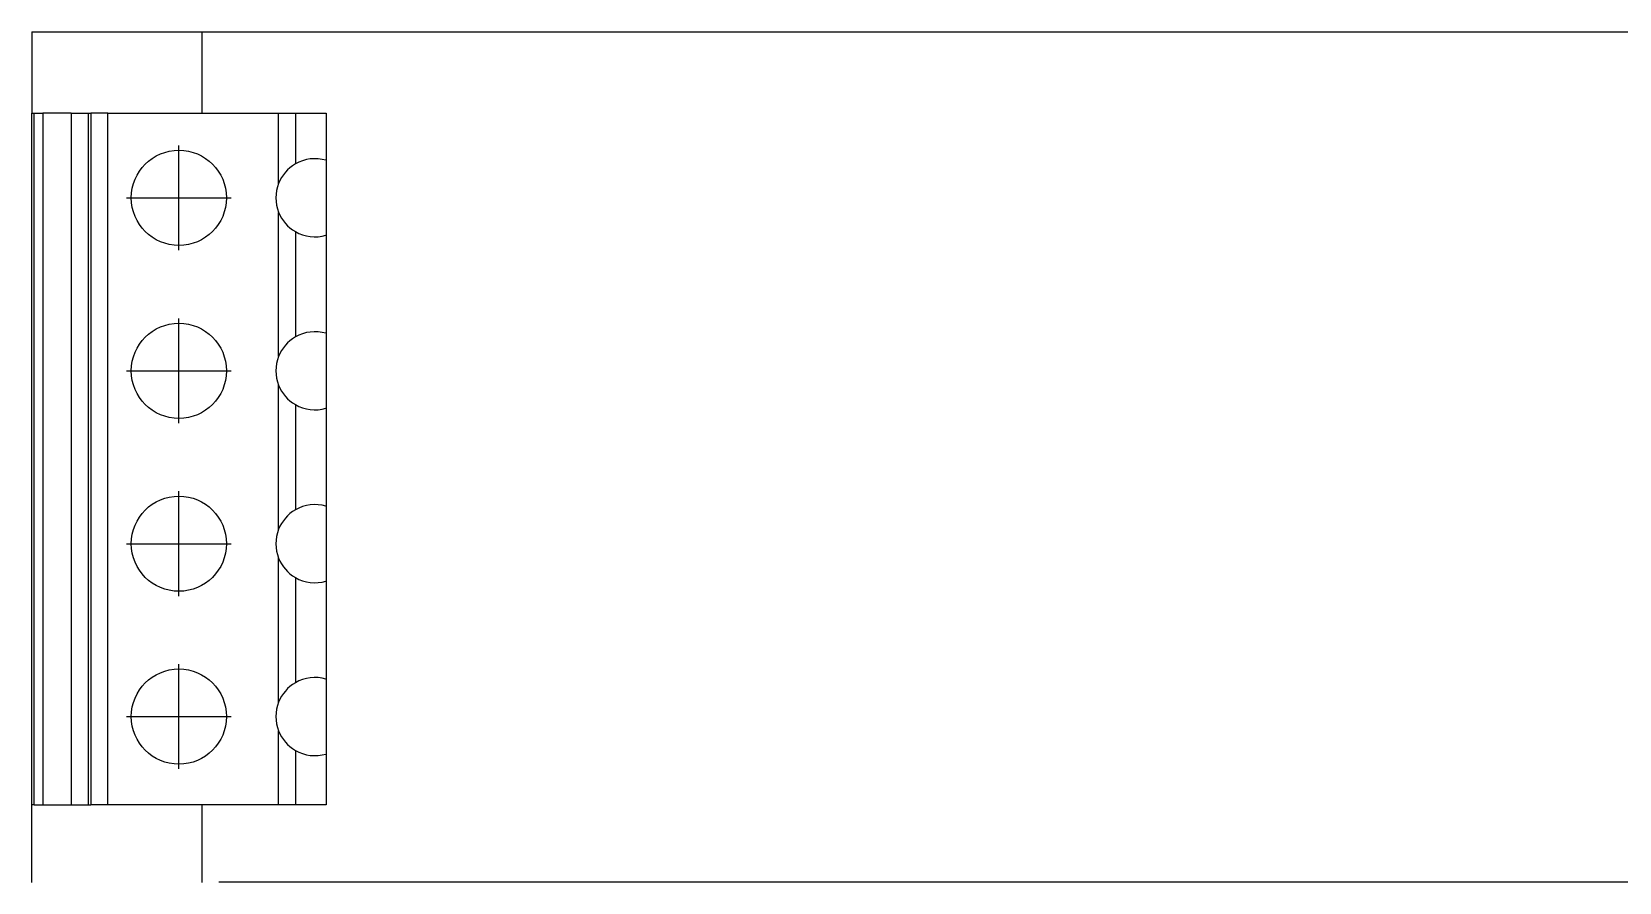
# Paper-space layout '2 DOOR PANEL LAYOUT - A1 Sheet' of a CAD drawing. Extents: x 50 to 825, y 22 to 486.
# Drawn here: x 422.27 to 434.41, y 327.23 to 333.74 of the extents above; entities that cross this region are included whole.
import ezdxf

# ---------------------------------------------------------------- set-up
doc = ezdxf.new("R2010")
doc.units = 0
doc.linetypes.add('DOT_CENTER', pattern=[14, 12, -1, 0, -1])
doc.layers.add('N-EQPM', color=3, linetype='Continuous', lineweight=25)

psp = doc.layouts.new('2 DOOR PANEL LAYOUT - A1 Sheet')

# ---------------------------------------------------------------- linework, layer by layer
at = {"layer": 'N-EQPM', "linetype": 'Continuous'}
for p, q in [((422.266, 333.737), (423.568, 333.737)), ((422.266, 333.737), (422.266, 333.115)), ((423.568, 333.737), (437.103, 333.737)), ((423.568, 333.737), (423.568, 333.115)), ((422.266, 333.115), (422.286, 333.115)), ((422.266, 327.826), (422.266, 333.115)), ((422.286, 333.115), (422.351, 333.115)), ((422.286, 327.826), (422.286, 333.115)), ((422.567, 333.115), (422.351, 333.115)), ((422.351, 333.115), (422.351, 327.826)), ((422.567, 333.115), (422.697, 333.115)), ((422.567, 333.115), (422.567, 327.826)), ((422.697, 333.115), (422.718, 333.115)), ((422.697, 333.115), (422.697, 327.826)), ((422.848, 333.115), (422.718, 333.115)), ((422.718, 333.115), (422.718, 327.826)), ((422.848, 333.115), (423.568, 333.115)), ((422.848, 327.826), (422.848, 333.115)), ((423.568, 333.115), (424.155, 333.115)), ((424.155, 333.115), (424.283, 333.115)), ((424.155, 332.577), (424.155, 333.115)), ((424.283, 333.115), (424.518, 333.115)), ((424.283, 333.115), (424.283, 332.726)), ((424.518, 333.115), (424.518, 332.754)), ((424.518, 332.754), (424.518, 332.18)), ((424.155, 331.255), (424.155, 332.356)), ((424.283, 332.208), (424.283, 331.403)), ((424.518, 332.18), (424.518, 331.432)), ((424.518, 331.432), (424.518, 330.857)), ((424.155, 329.933), (424.155, 331.034)), ((424.283, 330.885), (424.283, 330.081)), ((424.518, 330.857), (424.518, 330.109)), ((424.518, 330.109), (424.518, 329.535)), ((424.155, 328.61), (424.155, 329.712)), ((424.283, 329.563), (424.283, 328.759)), ((424.518, 329.535), (424.518, 328.787)), ((424.518, 328.787), (424.518, 328.213)), ((424.155, 327.826), (424.155, 328.389)), ((424.283, 328.241), (424.283, 327.826)), ((424.518, 328.213), (424.518, 327.826)), ((422.266, 327.23), (422.266, 327.826)), ((422.286, 327.826), (422.266, 327.826)), ((422.286, 327.826), (422.351, 327.826)), ((422.351, 327.826), (422.567, 327.826)), ((422.567, 327.826), (422.697, 327.826)), ((422.697, 327.826), (422.718, 327.826)), ((422.848, 327.826), (422.718, 327.826)), ((423.568, 327.826), (422.848, 327.826)), ((423.568, 327.826), (423.568, 327.23)), ((424.155, 327.826), (423.568, 327.826)), ((424.283, 327.826), (424.155, 327.826)), ((424.518, 327.826), (424.283, 327.826)), ((423.698, 327.236), (436.972, 327.236))]:
    psp.add_line(p, q, dxfattribs=at)
at = {"layer": 'N-EQPM', "linetype": 'DOT_CENTER'}
for p, q in [((423.392, 332.066), (423.392, 332.868)), ((422.991, 332.467), (423.793, 332.467)), ((423.392, 330.744), (423.392, 331.545)), ((422.991, 331.144), (423.793, 331.144)), ((423.392, 329.421), (423.392, 330.223)), ((422.991, 329.822), (423.793, 329.822)), ((423.392, 328.099), (423.392, 328.901)), ((422.991, 328.5), (423.793, 328.5))]:
    psp.add_line(p, q, dxfattribs=at)
at = {"layer": 'N-EQPM', "linetype": 'Continuous'}
for centre in [(423.392, 332.467), (423.392, 331.144), (423.392, 329.822), (423.392, 328.5)]:
    psp.add_circle(centre, 0.364, dxfattribs=at)
for centre, start, end in [((424.433, 332.467), 120.0778, 158.3342), ((424.433, 332.467), 73.584, 120.0778), ((424.433, 332.467), 158.3342, 201.6658), ((424.433, 332.467), 201.6658, 239.9222), ((424.433, 332.467), 239.9222, 286.416), ((424.433, 331.144), 120.0778, 158.3342), ((424.433, 331.144), 73.584, 120.0778), ((424.433, 331.144), 158.3342, 201.6658), ((424.433, 331.144), 201.6658, 239.9222), ((424.433, 331.144), 239.9222, 286.416), ((424.433, 329.822), 73.584, 120.0778), ((424.433, 329.822), 120.0778, 158.3342), ((424.433, 329.822), 158.3342, 201.6658), ((424.433, 329.822), 201.6658, 239.9222), ((424.433, 329.822), 239.9222, 286.416), ((424.433, 328.5), 73.584, 120.0778), ((424.433, 328.5), 120.0778, 158.3342), ((424.433, 328.5), 158.3342, 201.6658), ((424.433, 328.5), 201.6658, 239.9222), ((424.433, 328.5), 239.9222, 286.416)]:
    psp.add_arc(centre, 0.299, start, end, dxfattribs=at)

doc.saveas('drawing.dxf')
